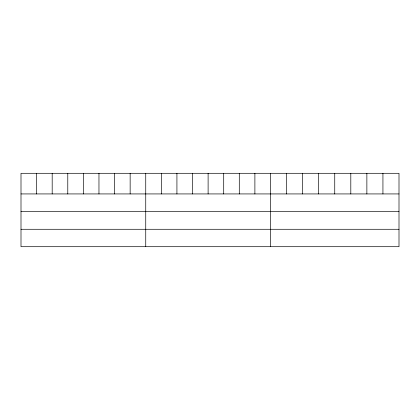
<?xml version="1.0" encoding="UTF-8"?>
<svg xmlns="http://www.w3.org/2000/svg" width="420" height="420" viewBox="0 0 420 420"><rect width="100%" height="100%" fill="white"/><g stroke="black" fill="none" stroke-linecap="round" stroke-linejoin="round"><path stroke-width="0.63" d="M399 193.93L399 246.697L21 246.697L21 173.303L399 173.303L399 193.93L21 193.93M21 211.344L399 211.344M21 229.283L399 229.283M382.935 173.303L382.935 193.93M366.87 173.303L366.87 193.93M350.805 173.303L350.805 193.93M334.74 173.303L334.74 193.93M318.675 173.303L318.675 193.93M302.61 173.303L302.61 193.93M286.545 173.303L286.545 193.93M270.48 173.303L270.48 246.697M254.888 173.303L254.888 193.93M239.295 173.303L239.295 193.93M223.703 173.303L223.703 193.93M208.11 173.303L208.11 193.93M192.518 173.303L192.518 193.93M176.925 173.303L176.925 193.93M161.333 173.303L161.333 193.93M145.74 173.303L145.74 246.697M130.148 173.303L130.148 193.93M114.555 173.303L114.555 193.93M98.963 173.303L98.963 193.93M83.37 173.303L83.37 193.93M67.778 173.303L67.778 193.93M52.185 173.303L52.185 193.93M36.593 173.303L36.593 193.93"/></g></svg>
